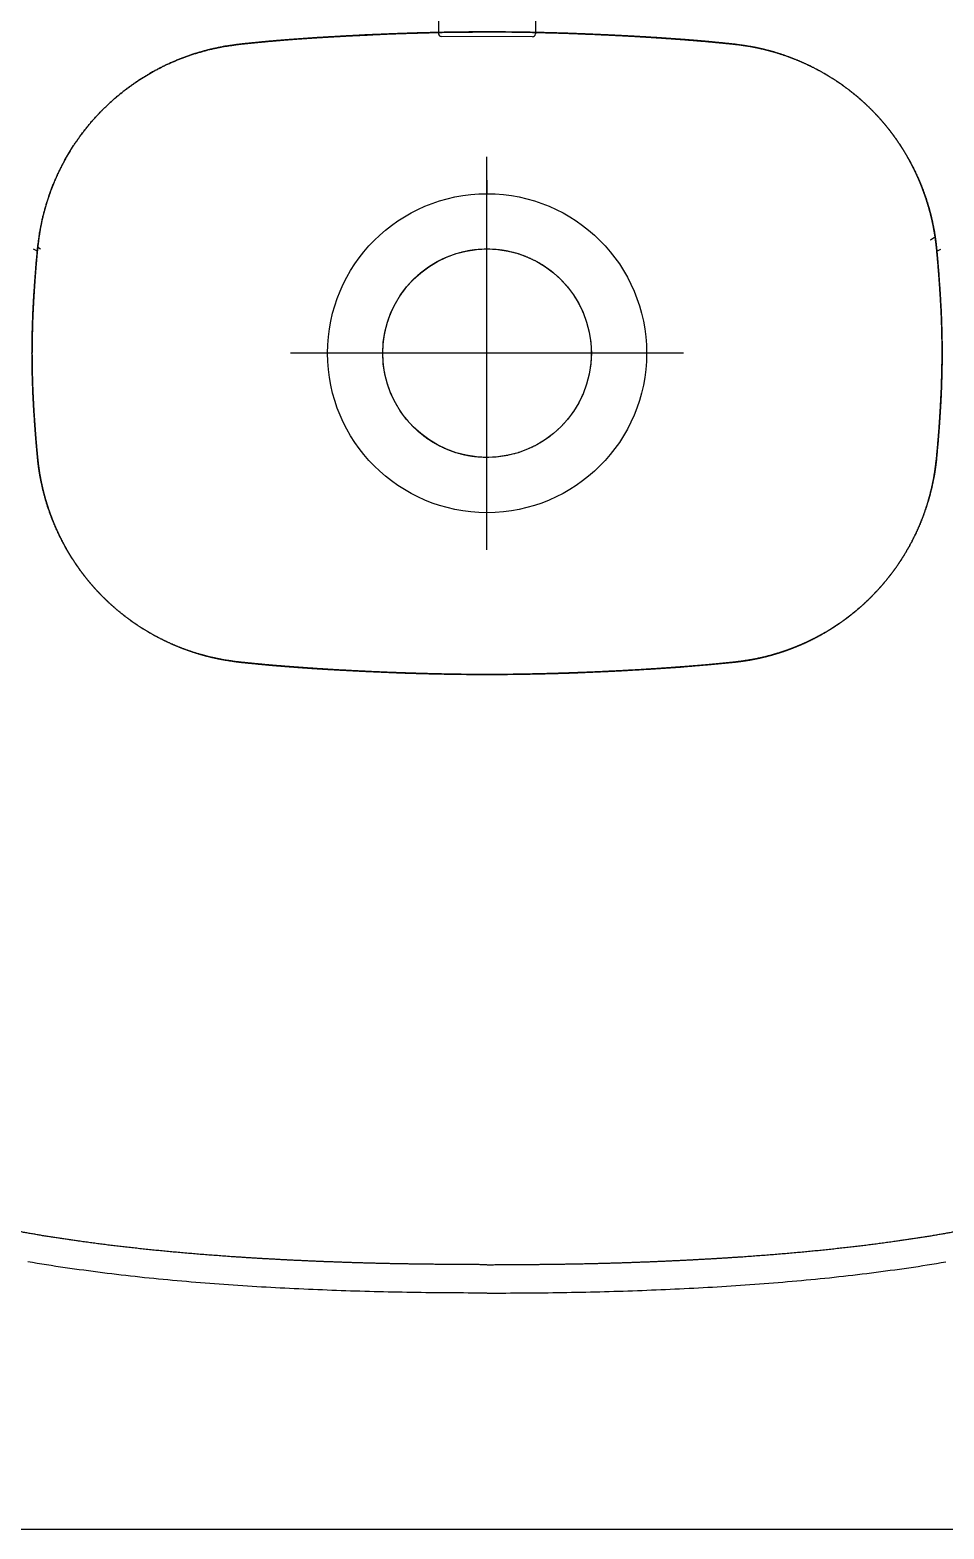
# Model space of a CAD drawing. Header units: millimetres. Extents: x 694231 to 734331, y 4486031 to 4541543.
# Drawn here: x 724194.7 to 724214.06, y 4490596.16 to 4490627.92 of the extents above; entities that cross this region are included whole.
import ezdxf

# ---------------------------------------------------------------- set-up
doc = ezdxf.new("R2010")
doc.units = ezdxf.units.MM
doc.set_wipeout_variables(frame=1)
for name, color, linetype in [('Deko_Ahsap01', 23, 'Continuous'), ('Deko_Ahsap02', 251, 'Continuous'), ('Piu_Vitrifiye', 143, 'Continuous')]:
    doc.layers.add(name, color=color, linetype=linetype)

# ---------------------------------------------------------------- blocks, each defined once
blk = doc.blocks.new('ebeveynlavabo')
at = {"layer": 'Piu_Vitrifiye'}
for p, q in [((8242.827, 560.237), (8242.724, 560.232)), ((8242.931, 560.242), (8242.827, 560.237)), ((8243.034, 560.247), (8242.931, 560.242)), ((8243.138, 560.252), (8243.034, 560.247)), ((8243.241, 560.257), (8243.138, 560.252)), ((8243.345, 560.262), (8243.241, 560.257)), ((8243.448, 560.266), (8243.345, 560.262)), ((8243.552, 560.27), (8243.448, 560.266)), ((8243.655, 560.274), (8243.552, 560.27)), ((8243.759, 560.279), (8243.655, 560.274)), ((8243.863, 560.282), (8243.759, 560.279)), ((8243.966, 560.286), (8243.863, 560.282)), ((8244.07, 560.29), (8243.966, 560.286)), ((8244.173, 560.293), (8244.07, 560.29)), ((8244.277, 560.297), (8244.173, 560.293)), ((8244.38, 560.3), (8244.277, 560.297)), ((8244.484, 560.303), (8244.38, 560.3)), ((8244.587, 560.305), (8244.484, 560.303)), ((8244.691, 560.308), (8244.587, 560.305)), ((8244.795, 560.311), (8244.691, 560.308)), ((8244.898, 560.314), (8244.795, 560.311)), ((8245.002, 560.316), (8244.898, 560.314)), ((8245.105, 560.319), (8245.002, 560.316)), ((8245.209, 560.321), (8245.105, 560.319)), ((8245.313, 560.323), (8245.209, 560.321)), ((8245.416, 560.325), (8245.313, 560.323)), ((8245.52, 560.327), (8245.416, 560.325)), ((8245.623, 560.329), (8245.52, 560.327)), ((8245.727, 560.33), (8245.623, 560.329)), ((8245.831, 560.331), (8245.727, 560.33)), ((8245.934, 560.333), (8245.831, 560.331)), ((8246.038, 560.334), (8245.934, 560.333)), ((8246.141, 560.335), (8246.038, 560.334)), ((8246.245, 560.337), (8246.141, 560.335)), ((8246.349, 560.338), (8246.245, 560.337)), ((8246.452, 560.339), (8246.349, 560.338)), ((8246.556, 560.339), (8246.452, 560.339)), ((8246.659, 560.34), (8246.556, 560.339)), ((8246.763, 560.34), (8246.659, 560.34)), ((8246.867, 560.341), (8246.763, 560.34)), ((8246.97, 560.341), (8246.867, 560.341)), ((8247.074, 560.341), (8246.97, 560.341)), ((8247.178, 560.342), (8247.074, 560.341)), ((8247.281, 560.342), (8247.178, 560.342)), ((8247.286, 560.342), (8247.39, 560.342)), ((8247.39, 560.342), (8247.494, 560.341)), ((8247.494, 560.341), (8247.597, 560.341)), ((8247.597, 560.341), (8247.701, 560.341)), ((8247.701, 560.341), (8247.804, 560.34)), ((8247.804, 560.34), (8247.908, 560.34)), ((8247.908, 560.34), (8248.012, 560.339)), ((8248.012, 560.339), (8248.115, 560.339)), ((8248.115, 560.339), (8248.219, 560.338)), ((8248.219, 560.338), (8248.323, 560.337)), ((8248.323, 560.337), (8248.426, 560.335)), ((8248.426, 560.335), (8248.53, 560.334)), ((8248.53, 560.334), (8248.633, 560.333)), ((8248.633, 560.333), (8248.737, 560.331)), ((8248.737, 560.331), (8248.841, 560.33)), ((8248.841, 560.33), (8248.944, 560.329)), ((8248.944, 560.329), (8249.048, 560.327)), ((8249.048, 560.327), (8249.151, 560.325)), ((8249.151, 560.325), (8249.255, 560.323)), ((8249.255, 560.323), (8249.359, 560.321)), ((8249.359, 560.321), (8249.462, 560.319)), ((8249.462, 560.319), (8249.566, 560.316)), ((8249.566, 560.316), (8249.669, 560.314)), ((8249.669, 560.314), (8249.773, 560.311)), ((8249.773, 560.311), (8249.877, 560.308)), ((8249.877, 560.308), (8249.98, 560.305)), ((8249.98, 560.305), (8250.084, 560.303)), ((8250.084, 560.303), (8250.187, 560.3)), ((8250.187, 560.3), (8250.291, 560.297)), ((8250.291, 560.297), (8250.394, 560.293)), ((8250.394, 560.293), (8250.498, 560.29)), ((8250.498, 560.29), (8250.601, 560.286)), ((8250.601, 560.286), (8250.705, 560.282)), ((8250.705, 560.282), (8250.809, 560.279)), ((8250.809, 560.279), (8250.912, 560.274)), ((8250.912, 560.274), (8251.016, 560.27)), ((8251.016, 560.27), (8251.119, 560.266)), ((8251.119, 560.266), (8251.223, 560.262)), ((8251.223, 560.262), (8251.326, 560.257)), ((8251.326, 560.257), (8251.43, 560.252)), ((8251.43, 560.252), (8251.533, 560.247)), ((8251.533, 560.247), (8251.637, 560.242)), ((8251.637, 560.242), (8251.74, 560.237)), ((8251.74, 560.237), (8251.844, 560.232)), ((8238.904, 559.909), (8238.802, 559.895)), ((8239.007, 559.921), (8238.904, 559.909)), ((8239.11, 559.933), (8239.007, 559.921)), ((8239.213, 559.944), (8239.11, 559.933)), ((8239.316, 559.956), (8239.213, 559.944)), ((8239.419, 559.967), (8239.316, 559.956)), ((8239.522, 559.979), (8239.419, 559.967)), ((8239.625, 559.99), (8239.522, 559.979)), ((8239.728, 560.002), (8239.625, 559.99)), ((8239.831, 560.013), (8239.728, 560.002)), ((8239.934, 560.024), (8239.831, 560.013)), ((8240.037, 560.034), (8239.934, 560.024)), ((8240.141, 560.043), (8240.037, 560.034)), ((8240.244, 560.052), (8240.141, 560.043)), ((8240.347, 560.062), (8240.244, 560.052)), ((8240.45, 560.071), (8240.347, 560.062)), ((8240.553, 560.081), (8240.45, 560.071)), ((8240.657, 560.09), (8240.553, 560.081)), ((8240.76, 560.099), (8240.657, 560.09)), ((8240.863, 560.109), (8240.76, 560.099)), ((8240.966, 560.117), (8240.863, 560.109)), ((8241.07, 560.125), (8240.966, 560.117)), ((8241.173, 560.133), (8241.07, 560.125)), ((8241.276, 560.141), (8241.173, 560.133)), ((8241.379, 560.149), (8241.276, 560.141)), ((8241.483, 560.156), (8241.379, 560.149)), ((8241.586, 560.163), (8241.483, 560.156)), ((8241.69, 560.17), (8241.586, 560.163)), ((8241.793, 560.177), (8241.69, 560.17)), ((8241.896, 560.184), (8241.793, 560.177)), ((8242, 560.19), (8241.896, 560.184)), ((8242.103, 560.197), (8242, 560.19)), ((8242.207, 560.203), (8242.103, 560.197)), ((8242.31, 560.209), (8242.207, 560.203)), ((8242.413, 560.215), (8242.31, 560.209)), ((8242.517, 560.221), (8242.413, 560.215)), ((8242.62, 560.226), (8242.517, 560.221)), ((8242.724, 560.232), (8242.62, 560.226)), ((8251.844, 560.232), (8251.947, 560.226)), ((8251.947, 560.226), (8252.051, 560.221)), ((8252.051, 560.221), (8252.154, 560.215)), ((8252.154, 560.215), (8252.258, 560.209)), ((8252.258, 560.209), (8252.361, 560.203)), ((8252.361, 560.203), (8252.464, 560.197)), ((8252.464, 560.197), (8252.568, 560.19)), ((8252.568, 560.19), (8252.671, 560.184)), ((8252.671, 560.184), (8252.775, 560.177)), ((8252.775, 560.177), (8252.878, 560.17)), ((8252.878, 560.17), (8252.981, 560.163)), ((8252.981, 560.163), (8253.085, 560.156)), ((8253.085, 560.156), (8253.188, 560.149)), ((8253.188, 560.149), (8253.291, 560.141)), ((8253.291, 560.141), (8253.395, 560.133)), ((8253.395, 560.133), (8253.498, 560.125)), ((8253.498, 560.125), (8253.601, 560.117)), ((8253.601, 560.117), (8253.705, 560.109)), ((8253.705, 560.109), (8253.808, 560.099)), ((8253.808, 560.099), (8253.911, 560.09)), ((8253.911, 560.09), (8254.014, 560.081)), ((8254.014, 560.081), (8254.117, 560.071)), ((8254.117, 560.071), (8254.221, 560.062)), ((8254.221, 560.062), (8254.324, 560.052)), ((8254.324, 560.052), (8254.427, 560.043)), ((8254.427, 560.043), (8254.53, 560.034)), ((8254.53, 560.034), (8254.633, 560.024)), ((8254.633, 560.024), (8254.736, 560.013)), ((8254.736, 560.013), (8254.839, 560.002)), ((8254.839, 560.002), (8254.942, 559.99)), ((8254.942, 559.99), (8255.045, 559.979)), ((8255.045, 559.979), (8255.148, 559.967)), ((8255.148, 559.967), (8255.251, 559.956)), ((8255.251, 559.956), (8255.354, 559.944)), ((8255.354, 559.944), (8255.457, 559.933)), ((8255.457, 559.933), (8255.56, 559.921)), ((8255.56, 559.921), (8255.663, 559.909)), ((8255.663, 559.909), (8255.766, 559.895)), ((8237.264, 559.67), (8237.162, 559.654)), ((8237.366, 559.686), (8237.264, 559.67)), ((8237.469, 559.703), (8237.366, 559.686)), ((8237.571, 559.719), (8237.469, 559.703)), ((8237.673, 559.736), (8237.571, 559.719)), ((8237.776, 559.752), (8237.673, 559.736)), ((8237.878, 559.769), (8237.776, 559.752)), ((8237.98, 559.785), (8237.878, 559.769)), ((8238.083, 559.799), (8237.98, 559.785)), ((8238.186, 559.812), (8238.083, 559.799)), ((8238.288, 559.826), (8238.186, 559.812)), ((8238.391, 559.84), (8238.288, 559.826)), ((8238.494, 559.854), (8238.391, 559.84)), ((8238.596, 559.868), (8238.494, 559.854)), ((8238.699, 559.882), (8238.596, 559.868)), ((8238.802, 559.895), (8238.699, 559.882)), ((8255.766, 559.895), (8255.868, 559.882)), ((8255.868, 559.882), (8255.971, 559.868)), ((8255.971, 559.868), (8256.074, 559.854)), ((8256.074, 559.854), (8256.177, 559.84)), ((8256.177, 559.84), (8256.279, 559.826)), ((8256.279, 559.826), (8256.382, 559.812)), ((8256.382, 559.812), (8256.485, 559.799)), ((8256.485, 559.799), (8256.587, 559.785)), ((8256.587, 559.785), (8256.69, 559.769)), ((8256.69, 559.769), (8256.792, 559.752)), ((8256.792, 559.752), (8256.894, 559.736)), ((8256.894, 559.736), (8256.997, 559.719)), ((8256.997, 559.719), (8257.099, 559.703)), ((8257.099, 559.703), (8257.201, 559.686)), ((8257.201, 559.686), (8257.303, 559.67)), ((8257.303, 559.67), (8257.406, 559.654)), ((8237.363, 537.352), (8237.275, 537.31)), ((8257.133, 537.308), (8257.191, 537.278)), ((8257.2, 537.352), (8257.287, 537.31))]:
    blk.add_line(p, q, dxfattribs=at)
at = {"layer": 'Piu_Vitrifiye', "ltscale": 2}
for p, q in [((8247.284, 543.941), (8247.284, 535.271)), ((8242.946, 539.606), (8251.616, 539.606))]:
    blk.add_line(p, q, dxfattribs=at)
at = {"layer": 'Piu_Vitrifiye', "color": 155, "linetype": 'Continuous', "lineweight": 18}
blk.add_line((8247.281, 535.937), (8247.281, 536.106), dxfattribs=at)
at = {"layer": 'Piu_Vitrifiye'}
for radius in [3.519, 2.3]:
    blk.add_circle((8247.281, 539.606), radius, dxfattribs=at)
at = {"layer": 'Piu_Vitrifiye', "color": 155, "linetype": 'Continuous', "lineweight": 18}
for start, end in [(90, 180), (0, 90)]:
    blk.add_arc((8247.281, 539.606), 2.3, start, end, dxfattribs=at)
at = {"layer": 'Piu_Vitrifiye'}
for points in [[(8242.283, 559.58), (8241.64, 559.539)], [(8242.927, 559.615), (8242.283, 559.58)], [(8243.612, 559.646), (8242.927, 559.615)], [(8244.297, 559.671), (8243.612, 559.646)], [(8245.022, 559.691), (8244.297, 559.671)], [(8245.748, 559.704), (8245.022, 559.691)], [(8246.515, 559.712), (8245.748, 559.704)], [(8247.281, 559.716), (8246.515, 559.712)], [(8247.286, 559.716), (8248.053, 559.712)], [(8248.053, 559.712), (8248.819, 559.704)], [(8248.819, 559.704), (8249.545, 559.691)], [(8249.545, 559.691), (8250.271, 559.671)], [(8250.271, 559.671), (8250.956, 559.646)], [(8250.956, 559.646), (8251.64, 559.615)], [(8251.64, 559.615), (8252.284, 559.58)], [(8252.284, 559.58), (8252.927, 559.539)], [(8238.795, 559.266), (8238.277, 559.196)], [(8239.315, 559.328), (8238.795, 559.266)], [(8239.875, 559.389), (8239.315, 559.328)], [(8240.436, 559.443), (8239.875, 559.389)], [(8241.038, 559.494), (8240.436, 559.443)], [(8241.64, 559.539), (8241.038, 559.494)], [(8252.927, 559.539), (8253.53, 559.494)], [(8253.53, 559.494), (8254.132, 559.443)], [(8254.132, 559.443), (8254.693, 559.389)], [(8254.693, 559.389), (8255.253, 559.328)], [(8255.253, 559.328), (8255.772, 559.266)], [(8255.772, 559.266), (8256.29, 559.196)], [(8237.484, 559.076), (8236.694, 558.938)], [(8238.277, 559.196), (8237.484, 559.076)], [(8256.29, 559.196), (8257.083, 559.076)], [(8257.083, 559.076), (8257.873, 558.938)], [(8245.45, 546.661), (8245.908, 546.675)], [(8246.521, 546.689), (8245.762, 546.671)], [(8245.908, 546.675), (8246.365, 546.686)], [(8246.365, 546.686), (8246.823, 546.693)], [(8247.28, 546.695), (8246.521, 546.689)], [(8246.823, 546.693), (8247.28, 546.695)], [(8247.281, 546.695), (8247.28, 546.695)], [(8247.28, 546.695), (8247.282, 546.695)], [(8247.283, 546.695), (8247.281, 546.695)], [(8247.282, 546.695), (8247.74, 546.693)], [(8248.041, 546.689), (8247.283, 546.695)], [(8247.74, 546.693), (8248.197, 546.686)], [(8248.8, 546.671), (8248.041, 546.689)], [(8248.197, 546.686), (8248.655, 546.675)], [(8248.655, 546.675), (8249.112, 546.661)], [(8241.196, 546.316), (8241.403, 546.36)], [(8241.365, 546.352), (8241.253, 546.329)], [(8241.478, 546.374), (8241.365, 546.352)], [(8241.403, 546.36), (8241.611, 546.394)], [(8241.591, 546.392), (8241.478, 546.374)], [(8241.705, 546.408), (8241.591, 546.392)], [(8241.611, 546.394), (8241.82, 546.422)], [(8241.82, 546.422), (8241.705, 546.408)], [(8242.438, 546.48), (8241.82, 546.422)], [(8241.82, 546.422), (8241.866, 546.427)], [(8241.866, 546.427), (8241.912, 546.431)], [(8241.912, 546.431), (8241.969, 546.437)], [(8241.969, 546.437), (8242.026, 546.443)], [(8242.026, 546.443), (8242.14, 546.454)], [(8242.14, 546.454), (8242.253, 546.465)], [(8242.253, 546.465), (8242.481, 546.486)], [(8243.056, 546.533), (8242.438, 546.48)], [(8242.481, 546.486), (8242.709, 546.505)], [(8242.709, 546.505), (8242.937, 546.523)], [(8242.937, 546.523), (8243.165, 546.54)], [(8243.638, 546.572), (8243.056, 546.533)], [(8243.165, 546.54), (8243.394, 546.556)], [(8243.394, 546.556), (8243.622, 546.571)], [(8243.622, 546.571), (8243.921, 546.59)], [(8244.221, 546.606), (8243.638, 546.572)], [(8243.921, 546.59), (8244.221, 546.606)], [(8244.607, 546.626), (8244.221, 546.606)], [(8244.221, 546.606), (8244.378, 546.615)], [(8244.378, 546.615), (8244.536, 546.622)], [(8244.536, 546.622), (8244.993, 546.643)], [(8244.994, 546.643), (8244.607, 546.626)], [(8244.993, 546.643), (8245.45, 546.661)], [(8245.378, 546.659), (8244.994, 546.643)], [(8245.762, 546.671), (8245.378, 546.659)], [(8249.184, 546.659), (8248.8, 546.671)], [(8249.112, 546.661), (8249.569, 546.643)], [(8249.568, 546.643), (8249.184, 546.659)], [(8249.955, 546.626), (8249.568, 546.643)], [(8249.569, 546.643), (8250.027, 546.622)], [(8250.341, 546.606), (8249.955, 546.626)], [(8250.027, 546.622), (8250.184, 546.615)], [(8250.184, 546.615), (8250.341, 546.606)], [(8250.341, 546.606), (8250.641, 546.59)], [(8250.568, 546.594), (8250.341, 546.606)], [(8250.794, 546.581), (8250.568, 546.594)], [(8250.641, 546.59), (8250.94, 546.571)], [(8251.027, 546.567), (8250.794, 546.581)], [(8250.94, 546.571), (8251.169, 546.556)], [(8251.259, 546.551), (8251.027, 546.567)], [(8251.169, 546.556), (8251.397, 546.54)], [(8251.499, 546.534), (8251.259, 546.551)], [(8251.397, 546.54), (8251.625, 546.523)], [(8251.738, 546.516), (8251.499, 546.534)], [(8251.625, 546.523), (8251.853, 546.505)], [(8251.985, 546.496), (8251.738, 546.516)], [(8251.853, 546.505), (8252.081, 546.486)], [(8252.232, 546.473), (8251.985, 546.496)], [(8252.081, 546.486), (8252.309, 546.465)], [(8252.487, 546.448), (8252.232, 546.473)], [(8252.309, 546.465), (8252.423, 546.454)], [(8252.423, 546.454), (8252.536, 546.443)], [(8252.743, 546.422), (8252.487, 546.448)], [(8252.536, 546.443), (8252.593, 546.437)], [(8252.593, 546.437), (8252.65, 546.431)], [(8252.65, 546.431), (8252.696, 546.427)], [(8252.696, 546.427), (8252.743, 546.422)], [(8252.743, 546.422), (8252.764, 546.419)], [(8252.961, 546.391), (8252.743, 546.422)], [(8252.764, 546.419), (8252.792, 546.416)], [(8252.792, 546.416), (8252.821, 546.413)], [(8252.821, 546.413), (8253.103, 546.37)], [(8253.177, 546.355), (8252.961, 546.391)], [(8253.103, 546.37), (8253.383, 546.311)], [(8253.391, 546.308), (8253.177, 546.355)], [(8240.212, 545.972), (8240.321, 546.021)], [(8240.388, 546.05), (8240.284, 546.005)], [(8240.321, 546.021), (8240.431, 546.068)], [(8240.493, 546.093), (8240.388, 546.05)], [(8240.431, 546.068), (8240.485, 546.091)], [(8240.485, 546.091), (8240.54, 546.112)], [(8240.598, 546.134), (8240.493, 546.093)], [(8240.54, 546.112), (8240.595, 546.133)], [(8240.595, 546.133), (8240.651, 546.154)], [(8240.705, 546.173), (8240.598, 546.134)], [(8240.651, 546.154), (8240.821, 546.211)], [(8240.813, 546.209), (8240.705, 546.173)], [(8240.922, 546.242), (8240.813, 546.209)], [(8240.821, 546.211), (8240.992, 546.263)], [(8241.031, 546.274), (8240.922, 546.242)], [(8240.992, 546.263), (8241.196, 546.316)], [(8241.142, 546.302), (8241.031, 546.274)], [(8241.253, 546.329), (8241.142, 546.302)], [(8253.383, 546.311), (8253.659, 546.237)], [(8253.601, 546.252), (8253.391, 546.308)], [(8253.808, 546.187), (8253.601, 546.252)], [(8253.659, 546.237), (8253.877, 546.166)], [(8254.012, 546.114), (8253.808, 546.187)], [(8253.877, 546.166), (8254.091, 546.085)], [(8254.211, 546.032), (8254.012, 546.114)], [(8254.091, 546.085), (8254.301, 545.994)], [(8254.406, 545.942), (8254.211, 546.032)], [(8239.69, 545.686), (8239.596, 545.625)], [(8239.649, 545.66), (8239.832, 545.772)], [(8239.786, 545.744), (8239.69, 545.686)], [(8239.883, 545.801), (8239.786, 545.744)], [(8239.832, 545.772), (8239.925, 545.825)], [(8239.981, 545.855), (8239.883, 545.801)], [(8239.925, 545.825), (8240.02, 545.876)], [(8240.081, 545.907), (8239.981, 545.855)], [(8240.02, 545.876), (8240.115, 545.925)], [(8240.182, 545.957), (8240.081, 545.907)], [(8240.115, 545.925), (8240.212, 545.972)], [(8240.284, 546.005), (8240.182, 545.957)], [(8254.301, 545.994), (8254.507, 545.894)], [(8254.596, 545.845), (8254.406, 545.942)], [(8254.507, 545.894), (8254.707, 545.785)], [(8254.781, 545.74), (8254.596, 545.845)], [(8254.707, 545.785), (8254.903, 545.666)], [(8254.96, 545.628), (8254.781, 545.74)], [(8239.026, 545.189), (8239.244, 545.371)], [(8239.234, 545.363), (8239.148, 545.293)], [(8239.322, 545.432), (8239.234, 545.363)], [(8239.244, 545.371), (8239.471, 545.541)], [(8239.412, 545.498), (8239.322, 545.432)], [(8239.503, 545.563), (8239.412, 545.498)], [(8239.471, 545.541), (8239.649, 545.66)], [(8239.596, 545.625), (8239.503, 545.563)], [(8254.903, 545.666), (8255.093, 545.539)], [(8255.135, 545.508), (8254.96, 545.628)], [(8255.093, 545.539), (8255.277, 545.403)], [(8255.303, 545.382), (8255.135, 545.508)], [(8255.277, 545.403), (8255.455, 545.259)], [(8255.465, 545.25), (8255.303, 545.382)], [(8238.819, 544.994), (8239.026, 545.189)], [(8238.899, 545.072), (8238.819, 544.994)], [(8238.98, 545.147), (8238.899, 545.072)], [(8239.063, 545.221), (8238.98, 545.147)], [(8239.148, 545.293), (8239.063, 545.221)], [(8255.455, 545.259), (8255.626, 545.107)], [(8255.621, 545.111), (8255.465, 545.25)], [(8255.771, 544.967), (8255.621, 545.111)], [(8255.626, 545.107), (8255.79, 544.947)], [(8238.435, 544.565), (8238.621, 544.785)], [(8238.669, 544.838), (8238.525, 544.675)], [(8238.621, 544.785), (8238.819, 544.994)], [(8238.819, 544.994), (8238.669, 544.838)], [(8255.849, 544.885), (8255.771, 544.967)], [(8255.79, 544.947), (8255.946, 544.78)], [(8255.926, 544.802), (8255.849, 544.885)], [(8256.001, 544.717), (8255.926, 544.802)], [(8255.946, 544.78), (8256.094, 544.606)], [(8256.074, 544.631), (8256.001, 544.717)], [(8238.389, 544.506), (8238.26, 544.332)], [(8238.261, 544.334), (8238.435, 544.565)], [(8238.525, 544.675), (8238.389, 544.506)], [(8256.145, 544.542), (8256.074, 544.631)], [(8256.094, 544.606), (8256.235, 544.425)], [(8256.214, 544.452), (8256.145, 544.542)], [(8256.281, 544.36), (8256.214, 544.452)], [(8256.235, 544.425), (8256.367, 544.238)], [(8256.346, 544.267), (8256.281, 544.36)], [(8237.956, 543.845), (8238.102, 544.094)], [(8238.139, 544.152), (8238.026, 543.967)], [(8238.102, 544.094), (8238.261, 544.334)], [(8238.26, 544.332), (8238.139, 544.152)], [(8256.409, 544.173), (8256.346, 544.267)], [(8256.367, 544.238), (8256.49, 544.046)], [(8256.47, 544.076), (8256.409, 544.173)], [(8256.529, 543.979), (8256.47, 544.076)], [(8256.49, 544.046), (8256.604, 543.847)], [(8237.921, 543.778), (8237.824, 543.584)], [(8237.826, 543.588), (8237.956, 543.845)], [(8238.026, 543.967), (8237.921, 543.778)], [(8256.585, 543.88), (8256.529, 543.979)], [(8256.639, 543.779), (8256.585, 543.88)], [(8256.604, 543.847), (8256.709, 543.644)], [(8256.691, 543.678), (8256.639, 543.779)], [(8237.736, 543.386), (8237.656, 543.185)], [(8237.658, 543.188), (8237.737, 543.39)], [(8237.824, 543.584), (8237.736, 543.386)], [(8237.737, 543.39), (8237.826, 543.588)], [(8256.741, 543.575), (8256.691, 543.678)], [(8256.709, 543.644), (8256.805, 543.436)], [(8256.788, 543.471), (8256.741, 543.575)], [(8256.833, 543.366), (8256.788, 543.471)], [(8256.805, 543.436), (8256.891, 543.224)], [(8237.656, 543.185), (8237.586, 542.98)], [(8237.587, 542.983), (8237.658, 543.188)], [(8256.875, 543.26), (8256.833, 543.366)], [(8256.916, 543.153), (8256.875, 543.26)], [(8256.891, 543.224), (8256.991, 542.936)], [(8256.953, 543.045), (8256.916, 543.153)], [(8256.989, 542.936), (8256.953, 543.045)], [(8237.524, 542.773), (8237.471, 542.563)], [(8237.472, 542.565), (8237.525, 542.776)], [(8237.586, 542.98), (8237.524, 542.773)], [(8237.525, 542.776), (8237.587, 542.983)], [(8257.022, 542.826), (8256.989, 542.936)], [(8256.991, 542.936), (8257.072, 542.642)], [(8257.052, 542.715), (8257.022, 542.826)], [(8257.08, 542.604), (8257.052, 542.715)], [(8237.471, 542.563), (8237.427, 542.351)], [(8237.428, 542.353), (8237.472, 542.565)], [(8257.072, 542.642), (8257.136, 542.344)], [(8257.105, 542.492), (8257.08, 542.604)], [(8257.128, 542.379), (8257.105, 542.492)], [(8257.149, 542.266), (8257.128, 542.379)], [(8237.395, 542.138), (8237.368, 541.923)], [(8237.379, 542.031), (8237.386, 542.085)], [(8237.386, 542.085), (8237.393, 542.139)], [(8237.393, 542.139), (8237.401, 542.192)], [(8237.427, 542.351), (8237.395, 542.138)], [(8237.401, 542.192), (8237.409, 542.246)], [(8237.409, 542.246), (8237.418, 542.299)], [(8237.418, 542.299), (8237.428, 542.353)], [(8257.136, 542.344), (8257.155, 542.231)], [(8257.166, 542.152), (8257.149, 542.266)], [(8257.155, 542.231), (8257.172, 542.118)], [(8257.181, 542.038), (8257.166, 542.152)], [(8257.172, 542.118), (8257.179, 542.061)], [(8257.179, 542.061), (8257.186, 542.004)], [(8237.333, 541.539), (8237.368, 541.923)], [(8237.35, 541.73), (8237.334, 541.538)], [(8237.368, 541.923), (8237.35, 541.73)], [(8237.368, 541.923), (8237.373, 541.977)], [(8237.373, 541.977), (8237.379, 542.031)], [(8257.194, 541.923), (8257.181, 542.038)], [(8257.186, 542.004), (8257.19, 541.964)], [(8257.19, 541.964), (8257.194, 541.923)], [(8257.194, 541.923), (8257.196, 541.907)], [(8257.213, 541.723), (8257.194, 541.923)], [(8257.196, 541.907), (8257.197, 541.89)], [(8257.197, 541.89), (8257.208, 541.776)], [(8257.208, 541.776), (8257.218, 541.662)], [(8257.23, 541.524), (8257.213, 541.723)], [(8237.304, 541.154), (8237.333, 541.539)], [(8237.334, 541.538), (8237.318, 541.346)], [(8257.218, 541.662), (8257.228, 541.548)], [(8257.228, 541.548), (8257.237, 541.434)], [(8257.245, 541.339), (8257.23, 541.524)], [(8257.237, 541.434), (8257.248, 541.294)], [(8237.304, 541.154), (8237.281, 540.781)], [(8237.283, 540.838), (8237.304, 541.154)], [(8237.318, 541.346), (8237.304, 541.154)], [(8257.258, 541.154), (8257.245, 541.339)], [(8257.248, 541.294), (8257.258, 541.154)], [(8257.258, 541.154), (8257.279, 540.838)], [(8257.271, 540.971), (8257.258, 541.154)], [(8237.281, 540.781), (8237.262, 540.408)], [(8237.266, 540.521), (8237.283, 540.838)], [(8257.282, 540.787), (8257.271, 540.971)], [(8257.279, 540.838), (8257.296, 540.521)], [(8257.292, 540.597), (8257.282, 540.787)], [(8237.25, 540.064), (8237.266, 540.521)], [(8237.262, 540.408), (8237.25, 540.007)], [(8257.301, 540.407), (8257.292, 540.597)], [(8257.296, 540.521), (8257.312, 540.064)], [(8257.308, 540.21), (8257.301, 540.407)], [(8237.244, 539.606), (8237.25, 540.064)], [(8257.313, 540.013), (8257.308, 540.21)], [(8257.312, 540.064), (8257.318, 539.606)], [(8237.25, 540.007), (8237.244, 539.606)], [(8257.316, 539.81), (8257.313, 540.013)], [(8257.318, 539.606), (8257.316, 539.81)], [(8237.244, 539.606), (8237.246, 539.402)], [(8237.25, 539.148), (8237.244, 539.606)], [(8237.246, 539.402), (8237.249, 539.199)], [(8257.318, 539.606), (8257.312, 539.148)], [(8257.312, 539.205), (8257.318, 539.606)], [(8237.249, 539.199), (8237.254, 539.002)], [(8237.266, 538.691), (8237.25, 539.148)], [(8257.312, 539.148), (8257.296, 538.691)], [(8257.301, 538.804), (8257.312, 539.205)], [(8237.254, 539.002), (8237.261, 538.805)], [(8237.261, 538.805), (8237.27, 538.615)], [(8257.282, 538.431), (8257.301, 538.804)], [(8237.292, 538.234), (8237.266, 538.691)], [(8237.27, 538.615), (8237.28, 538.425)], [(8237.28, 538.425), (8237.292, 538.242)], [(8257.258, 538.058), (8257.282, 538.431)], [(8257.296, 538.691), (8257.279, 538.374)], [(8237.292, 538.242), (8237.304, 538.058)], [(8237.325, 537.778), (8237.292, 538.234)], [(8257.279, 538.374), (8257.258, 538.058)], [(8237.304, 538.058), (8237.318, 537.873)], [(8237.318, 537.873), (8237.332, 537.688)], [(8237.335, 537.664), (8237.325, 537.778)], [(8257.258, 538.058), (8257.229, 537.673)], [(8257.229, 537.674), (8257.244, 537.866)], [(8257.244, 537.866), (8257.258, 538.058)], [(8237.332, 537.688), (8237.35, 537.489)], [(8237.344, 537.55), (8237.335, 537.664)], [(8237.354, 537.436), (8237.344, 537.55)], [(8237.35, 537.489), (8237.368, 537.289)], [(8237.365, 537.322), (8237.354, 537.436)], [(8257.229, 537.673), (8257.194, 537.289)], [(8257.194, 537.289), (8257.212, 537.482)], [(8257.212, 537.482), (8257.229, 537.674)], [(8237.37, 537.265), (8237.365, 537.322)], [(8237.368, 537.289), (8237.381, 537.175)], [(8237.376, 537.208), (8237.37, 537.265)], [(8237.383, 537.151), (8237.376, 537.208)], [(8237.381, 537.175), (8237.396, 537.06)], [(8237.39, 537.094), (8237.383, 537.151)], [(8237.407, 536.981), (8237.39, 537.094)], [(8237.504, 537.108), (8237.435, 537.064)], [(8257.194, 537.289), (8257.149, 536.949)], [(8257.168, 537.074), (8257.194, 537.289)], [(8237.396, 537.06), (8237.414, 536.947)], [(8237.426, 536.868), (8237.407, 536.981)], [(8237.435, 537.064), (8237.414, 537.05)], [(8237.414, 536.947), (8237.434, 536.833)], [(8237.472, 536.644), (8237.426, 536.868)], [(8237.434, 536.833), (8237.457, 536.721)], [(8257.149, 536.949), (8257.082, 536.613)], [(8257.092, 536.649), (8257.135, 536.861)], [(8257.135, 536.861), (8257.168, 537.074)], [(8237.457, 536.721), (8237.482, 536.609)], [(8237.529, 536.422), (8237.472, 536.644)], [(8237.482, 536.609), (8237.51, 536.498)], [(8237.51, 536.498), (8237.541, 536.387)], [(8237.595, 536.203), (8237.529, 536.422)], [(8256.976, 536.232), (8257.038, 536.439)], [(8257.082, 536.613), (8256.992, 536.283)], [(8257.038, 536.439), (8257.092, 536.649)], [(8237.541, 536.387), (8237.574, 536.277)], [(8237.574, 536.277), (8237.609, 536.168)], [(8237.671, 535.988), (8237.595, 536.203)], [(8237.609, 536.168), (8237.647, 536.06)], [(8256.992, 536.283), (8256.88, 535.959)], [(8256.906, 536.027), (8256.976, 536.232)], [(8237.647, 536.06), (8237.687, 535.953)], [(8237.757, 535.776), (8237.671, 535.988)], [(8237.687, 535.953), (8237.729, 535.847)], [(8237.729, 535.847), (8237.774, 535.742)], [(8237.853, 535.568), (8237.757, 535.776)], [(8256.738, 535.628), (8256.826, 535.826)], [(8256.88, 535.959), (8256.746, 535.644)], [(8256.826, 535.826), (8256.906, 536.027)], [(8237.774, 535.742), (8237.822, 535.638)], [(8237.822, 535.638), (8237.871, 535.535)], [(8237.958, 535.365), (8237.853, 535.568)], [(8237.871, 535.535), (8237.923, 535.433)], [(8237.923, 535.433), (8237.977, 535.333)], [(8256.536, 535.245), (8256.641, 535.434)], [(8256.746, 535.644), (8256.59, 535.339)], [(8256.641, 535.434), (8256.738, 535.628)], [(8238.072, 535.166), (8237.958, 535.365)], [(8237.977, 535.333), (8238.033, 535.234)], [(8238.033, 535.234), (8238.092, 535.136)], [(8238.196, 534.974), (8238.072, 535.166)], [(8238.092, 535.136), (8238.153, 535.04)], [(8256.59, 535.339), (8256.414, 535.045)], [(8256.423, 535.06), (8256.536, 535.245)], [(8238.153, 535.04), (8238.216, 534.945)], [(8238.328, 534.787), (8238.196, 534.974)], [(8238.216, 534.945), (8238.281, 534.852)], [(8238.281, 534.852), (8238.348, 534.76)], [(8238.468, 534.606), (8238.328, 534.787)], [(8256.173, 534.706), (8256.302, 534.88)], [(8256.414, 535.045), (8256.218, 534.764)], [(8256.302, 534.88), (8256.423, 535.06)], [(8238.348, 534.76), (8238.417, 534.67)], [(8238.417, 534.67), (8238.488, 534.582)], [(8238.616, 534.432), (8238.468, 534.606)], [(8238.488, 534.582), (8238.561, 534.495)], [(8238.561, 534.495), (8238.636, 534.41)], [(8256.003, 534.497), (8255.77, 534.245)], [(8255.893, 534.374), (8256.037, 534.537)], [(8256.218, 534.764), (8256.003, 534.497)], [(8256.037, 534.537), (8256.173, 534.706)], [(8238.773, 534.265), (8238.616, 534.432)], [(8238.636, 534.41), (8238.713, 534.327)], [(8238.713, 534.327), (8238.792, 534.245)], [(8238.936, 534.105), (8238.773, 534.265)], [(8238.792, 534.245), (8238.941, 534.101)], [(8255.499, 533.991), (8255.743, 534.218)], [(8255.77, 534.245), (8255.521, 534.01)], [(8255.743, 534.218), (8255.893, 534.374)], [(8239.107, 533.953), (8238.936, 534.105)], [(8238.941, 534.101), (8239.096, 533.962)], [(8239.096, 533.962), (8239.259, 533.83)], [(8239.285, 533.809), (8239.107, 533.953)], [(8239.259, 533.83), (8239.427, 533.704)], [(8239.469, 533.673), (8239.285, 533.809)], [(8254.966, 533.587), (8255.24, 533.78)], [(8255.256, 533.792), (8254.977, 533.594)], [(8255.24, 533.78), (8255.499, 533.991)], [(8255.521, 534.01), (8255.256, 533.792)], [(8239.427, 533.704), (8239.601, 533.585)], [(8239.659, 533.546), (8239.469, 533.673)], [(8239.601, 533.585), (8239.78, 533.472)], [(8239.855, 533.427), (8239.659, 533.546)], [(8239.78, 533.472), (8239.966, 533.367)], [(8254.68, 533.412), (8254.966, 533.587)], [(8254.977, 533.594), (8254.685, 533.414)], [(8240.056, 533.318), (8239.855, 533.427)], [(8239.966, 533.367), (8240.155, 533.27)], [(8240.262, 533.218), (8240.056, 533.318)], [(8240.155, 533.27), (8240.351, 533.18)], [(8240.472, 533.127), (8240.262, 533.218)], [(8240.351, 533.18), (8240.55, 533.099)], [(8240.686, 533.046), (8240.472, 533.127)], [(8254.068, 533.118), (8253.745, 533.003)], [(8253.749, 533.003), (8254.07, 533.119)], [(8254.382, 533.255), (8254.068, 533.118)], [(8254.07, 533.119), (8254.38, 533.255)], [(8254.38, 533.255), (8254.68, 533.412)], [(8254.685, 533.414), (8254.382, 533.255)], [(8240.55, 533.099), (8240.753, 533.025)], [(8240.903, 532.975), (8240.686, 533.046)], [(8240.753, 533.025), (8240.96, 532.96)], [(8241.124, 532.914), (8240.903, 532.975)], [(8240.96, 532.96), (8241.171, 532.904)], [(8241.347, 532.863), (8241.124, 532.914)], [(8241.171, 532.904), (8241.384, 532.857)], [(8241.543, 532.827), (8241.347, 532.863)], [(8241.384, 532.857), (8241.602, 532.821)], [(8241.742, 532.799), (8241.543, 532.827)], [(8241.602, 532.821), (8241.82, 532.79)], [(8241.77, 532.796), (8241.742, 532.799)], [(8241.798, 532.793), (8241.77, 532.796)], [(8241.855, 532.786), (8241.798, 532.793)], [(8241.82, 532.79), (8242.075, 532.764)], [(8241.912, 532.78), (8241.855, 532.786)], [(8252.488, 532.764), (8252.743, 532.79)], [(8252.741, 532.79), (8252.661, 532.781)], [(8253.08, 532.839), (8252.741, 532.79)], [(8252.743, 532.79), (8252.743, 532.79)], [(8252.743, 532.79), (8252.744, 532.79)], [(8252.744, 532.79), (8253.084, 532.839)], [(8253.416, 532.909), (8253.08, 532.839)], [(8253.084, 532.839), (8253.421, 532.91)], [(8253.745, 533.003), (8253.416, 532.909)], [(8253.421, 532.91), (8253.749, 533.003)], [(8241.969, 532.775), (8241.912, 532.78)], [(8242.026, 532.769), (8241.969, 532.775)], [(8242.14, 532.758), (8242.026, 532.769)], [(8242.075, 532.764), (8242.33, 532.739)], [(8242.254, 532.747), (8242.14, 532.758)], [(8242.481, 532.726), (8242.254, 532.747)], [(8242.33, 532.739), (8242.577, 532.716)], [(8242.709, 532.707), (8242.481, 532.726)], [(8242.577, 532.716), (8242.824, 532.696)], [(8242.937, 532.689), (8242.709, 532.707)], [(8242.824, 532.696), (8243.063, 532.678)], [(8243.166, 532.672), (8242.937, 532.689)], [(8243.063, 532.678), (8243.303, 532.661)], [(8243.394, 532.656), (8243.166, 532.672)], [(8243.303, 532.661), (8243.535, 532.645)], [(8243.622, 532.641), (8243.394, 532.656)], [(8243.535, 532.645), (8243.768, 532.631)], [(8243.85, 532.627), (8243.622, 532.641)], [(8243.768, 532.631), (8243.994, 532.618)], [(8244.079, 532.613), (8243.85, 532.627)], [(8243.994, 532.618), (8244.221, 532.606)], [(8244.307, 532.601), (8244.079, 532.613)], [(8244.221, 532.606), (8244.608, 532.586)], [(8244.536, 532.59), (8244.307, 532.601)], [(8244.993, 532.569), (8244.536, 532.59)], [(8244.608, 532.586), (8244.994, 532.569)], [(8245.45, 532.551), (8244.993, 532.569)], [(8244.994, 532.569), (8245.378, 532.553)], [(8245.378, 532.553), (8245.763, 532.541)], [(8245.908, 532.537), (8245.45, 532.551)], [(8245.763, 532.541), (8246.521, 532.523)], [(8246.365, 532.526), (8245.908, 532.537)], [(8246.823, 532.519), (8246.365, 532.526)], [(8246.521, 532.523), (8247.28, 532.517)], [(8247.281, 532.517), (8246.823, 532.519)], [(8247.28, 532.517), (8247.281, 532.517)], [(8248.302, 532.528), (8247.281, 532.517)], [(8247.281, 532.517), (8247.283, 532.517)], [(8247.283, 532.517), (8248.041, 532.523)], [(8248.041, 532.523), (8248.8, 532.541)], [(8249.322, 532.558), (8248.302, 532.528)], [(8248.8, 532.541), (8249.184, 532.554)], [(8249.184, 532.554), (8249.568, 532.569)], [(8250.341, 532.606), (8249.322, 532.558)], [(8249.568, 532.569), (8249.954, 532.585)], [(8249.954, 532.585), (8250.34, 532.606)], [(8250.34, 532.606), (8250.341, 532.606)], [(8250.343, 532.606), (8250.341, 532.606)], [(8250.341, 532.606), (8250.341, 532.606)], [(8250.341, 532.606), (8250.342, 532.606)], [(8250.342, 532.606), (8250.343, 532.606)], [(8250.343, 532.606), (8250.569, 532.619)], [(8250.344, 532.606), (8250.343, 532.606)], [(8250.627, 532.622), (8250.344, 532.606)], [(8250.569, 532.619), (8250.795, 532.631)], [(8250.91, 532.638), (8250.627, 532.622)], [(8250.795, 532.631), (8251.028, 532.645)], [(8251.204, 532.657), (8250.91, 532.638)], [(8251.028, 532.645), (8251.26, 532.661)], [(8251.497, 532.677), (8251.204, 532.657)], [(8251.26, 532.661), (8251.499, 532.678)], [(8251.803, 532.701), (8251.497, 532.677)], [(8251.499, 532.678), (8251.739, 532.696)], [(8251.739, 532.696), (8251.986, 532.716)], [(8252.107, 532.727), (8251.803, 532.701)], [(8251.986, 532.716), (8252.232, 532.739)], [(8252.265, 532.742), (8252.107, 532.727)], [(8252.232, 532.739), (8252.488, 532.764)], [(8252.422, 532.757), (8252.265, 532.742)], [(8252.502, 532.765), (8252.422, 532.757)], [(8252.581, 532.773), (8252.502, 532.765)], [(8252.661, 532.781), (8252.581, 532.773)]]:
    blk.add_open_spline(points, degree=1, dxfattribs=at)
at = {"layer": 'Piu_Vitrifiye', "color": 155, "linetype": 'Continuous', "lineweight": 18}
for points in [[(8246.257, 541.666), (8246.452, 541.751)], [(8246.452, 541.751), (8246.653, 541.818)], [(8246.653, 541.818), (8246.859, 541.867)], [(8246.859, 541.867), (8247.069, 541.896)], [(8247.069, 541.896), (8247.281, 541.906)], [(8247.395, 541.903), (8247.281, 541.906)], [(8247.281, 541.906), (8247.493, 541.896)], [(8247.508, 541.895), (8247.395, 541.903)], [(8247.493, 541.896), (8247.703, 541.867)], [(8247.619, 541.881), (8247.508, 541.895)], [(8247.73, 541.862), (8247.619, 541.881)], [(8247.703, 541.867), (8247.91, 541.818)], [(8247.861, 541.832), (8247.73, 541.862)], [(8247.991, 541.794), (8247.861, 541.832)], [(8247.91, 541.818), (8248.111, 541.751)], [(8248.076, 541.764), (8247.991, 541.794)], [(8248.161, 541.731), (8248.076, 541.764)], [(8248.111, 541.751), (8248.305, 541.666)], [(8248.338, 541.649), (8248.161, 541.731)], [(8245.733, 541.307), (8245.896, 541.442)], [(8245.896, 541.442), (8246.072, 541.562)], [(8246.072, 541.562), (8246.257, 541.666)], [(8248.305, 541.666), (8248.49, 541.562)], [(8248.505, 541.554), (8248.338, 541.649)], [(8248.49, 541.562), (8248.666, 541.442)], [(8248.597, 541.493), (8248.505, 541.554)], [(8248.686, 541.428), (8248.597, 541.493)], [(8248.666, 541.442), (8248.83, 541.307)], [(8248.799, 541.334), (8248.686, 541.428)], [(8245.446, 540.993), (8245.582, 541.156)], [(8245.582, 541.156), (8245.733, 541.307)], [(8248.908, 541.232), (8248.799, 541.334)], [(8248.83, 541.307), (8248.98, 541.156)], [(8249.039, 541.089), (8248.908, 541.232)], [(8248.98, 541.156), (8249.116, 540.993)], [(8249.158, 540.937), (8249.039, 541.089)], [(8245.223, 540.632), (8245.326, 540.818)], [(8245.326, 540.818), (8245.446, 540.993)], [(8249.116, 540.993), (8249.236, 540.818)], [(8249.219, 540.846), (8249.158, 540.937)], [(8249.276, 540.752), (8249.219, 540.846)], [(8249.236, 540.818), (8249.34, 540.632)], [(8249.345, 540.622), (8249.276, 540.752)], [(8245.069, 540.236), (8245.137, 540.438)], [(8245.137, 540.438), (8245.223, 540.632)], [(8249.34, 540.632), (8249.426, 540.438)], [(8249.406, 540.486), (8249.345, 540.622)], [(8249.483, 540.273), (8249.406, 540.486)], [(8249.426, 540.438), (8249.493, 540.236)], [(8245.02, 540.029), (8245.069, 540.236)], [(8249.537, 540.055), (8249.483, 540.273)], [(8249.493, 540.236), (8249.542, 540.029)], [(8244.981, 539.606), (8244.991, 539.818)], [(8244.991, 539.818), (8245.02, 540.029)], [(8249.557, 539.944), (8249.537, 540.055)], [(8249.542, 540.029), (8249.571, 539.818)], [(8249.57, 539.833), (8249.557, 539.944)], [(8249.578, 539.72), (8249.57, 539.833)], [(8249.571, 539.818), (8249.581, 539.606)], [(8244.981, 539.606), (8244.99, 539.405)], [(8244.981, 539.606), (8244.984, 539.492)], [(8244.99, 539.405), (8244.981, 539.606)], [(8244.984, 539.492), (8244.992, 539.379)], [(8244.99, 539.405), (8245.016, 539.206)], [(8245.016, 539.206), (8244.99, 539.405)], [(8249.546, 539.206), (8249.572, 539.405)], [(8249.572, 539.405), (8249.546, 539.206)], [(8249.57, 539.379), (8249.578, 539.492)], [(8249.572, 539.405), (8249.581, 539.606)], [(8249.581, 539.606), (8249.572, 539.405)], [(8249.581, 539.606), (8249.578, 539.72)], [(8249.578, 539.492), (8249.581, 539.606)], [(8244.992, 539.379), (8245.006, 539.268)], [(8245.006, 539.268), (8245.025, 539.157)], [(8245.016, 539.206), (8245.06, 539.01)], [(8245.06, 539.01), (8245.016, 539.206)], [(8245.025, 539.157), (8245.08, 538.939)], [(8249.483, 538.939), (8249.537, 539.157)], [(8249.503, 539.01), (8249.546, 539.206)], [(8249.546, 539.206), (8249.503, 539.01)], [(8249.537, 539.157), (8249.556, 539.268)], [(8249.556, 539.268), (8249.57, 539.379)], [(8245.06, 539.01), (8245.12, 538.819)], [(8245.12, 538.819), (8245.06, 539.01)], [(8245.08, 538.939), (8245.156, 538.726)], [(8245.12, 538.819), (8245.197, 538.634)], [(8245.197, 538.634), (8245.12, 538.819)], [(8249.365, 538.634), (8249.442, 538.819)], [(8249.442, 538.819), (8249.365, 538.634)], [(8249.406, 538.726), (8249.483, 538.939)], [(8249.442, 538.819), (8249.503, 539.01)], [(8249.503, 539.01), (8249.442, 538.819)], [(8245.156, 538.726), (8245.217, 538.591)], [(8245.197, 538.634), (8245.289, 538.456)], [(8245.289, 538.456), (8245.197, 538.634)], [(8245.217, 538.591), (8245.286, 538.461)], [(8245.286, 538.461), (8245.343, 538.367)], [(8245.289, 538.456), (8245.397, 538.287)], [(8245.397, 538.287), (8245.289, 538.456)], [(8249.165, 538.287), (8249.273, 538.456)], [(8249.273, 538.456), (8249.165, 538.287)], [(8249.229, 538.382), (8249.324, 538.549)], [(8249.273, 538.456), (8249.365, 538.634)], [(8249.365, 538.634), (8249.273, 538.456)], [(8249.324, 538.549), (8249.406, 538.726)], [(8245.343, 538.367), (8245.404, 538.276)], [(8245.397, 538.287), (8245.519, 538.128)], [(8245.519, 538.128), (8245.397, 538.287)], [(8245.404, 538.276), (8245.523, 538.123)], [(8245.519, 538.128), (8245.655, 537.98)], [(8245.655, 537.98), (8245.519, 538.128)], [(8245.523, 538.123), (8245.654, 537.98)], [(8248.908, 537.98), (8249.043, 538.128)], [(8249.043, 538.128), (8248.908, 537.98)], [(8248.908, 537.98), (8249.009, 538.088)], [(8249.009, 538.088), (8249.103, 538.202)], [(8249.043, 538.128), (8249.165, 538.287)], [(8249.165, 538.287), (8249.043, 538.128)], [(8249.103, 538.202), (8249.168, 538.29)], [(8249.168, 538.29), (8249.229, 538.382)], [(8245.654, 537.98), (8245.762, 537.879)], [(8245.655, 537.98), (8245.803, 537.844)], [(8245.803, 537.844), (8245.655, 537.98)], [(8245.762, 537.879), (8245.876, 537.785)], [(8245.803, 537.844), (8245.962, 537.722)], [(8245.962, 537.722), (8245.803, 537.844)], [(8245.876, 537.785), (8245.964, 537.72)], [(8248.601, 537.722), (8248.76, 537.844)], [(8248.76, 537.844), (8248.601, 537.722)], [(8248.612, 537.73), (8248.764, 537.848)], [(8248.76, 537.844), (8248.908, 537.98)], [(8248.908, 537.98), (8248.76, 537.844)], [(8248.764, 537.848), (8248.908, 537.98)], [(8245.962, 537.722), (8246.131, 537.614)], [(8246.131, 537.614), (8245.962, 537.722)], [(8245.964, 537.72), (8246.056, 537.659)], [(8246.056, 537.659), (8246.223, 537.564)], [(8246.131, 537.614), (8246.309, 537.522)], [(8246.309, 537.522), (8246.131, 537.614)], [(8246.223, 537.564), (8246.399, 537.482)], [(8246.309, 537.522), (8246.494, 537.445)], [(8246.494, 537.445), (8246.309, 537.522)], [(8246.399, 537.482), (8246.613, 537.405)], [(8246.494, 537.445), (8246.686, 537.384)], [(8246.686, 537.384), (8246.494, 537.445)], [(8247.877, 537.384), (8248.068, 537.445)], [(8248.068, 537.445), (8247.877, 537.384)], [(8247.948, 537.405), (8248.162, 537.481)], [(8248.068, 537.445), (8248.253, 537.522)], [(8248.253, 537.522), (8248.068, 537.445)], [(8248.162, 537.481), (8248.297, 537.542)], [(8248.253, 537.522), (8248.431, 537.614)], [(8248.431, 537.614), (8248.253, 537.522)], [(8248.297, 537.542), (8248.427, 537.611)], [(8248.427, 537.611), (8248.521, 537.668)], [(8248.431, 537.614), (8248.601, 537.722)], [(8248.601, 537.722), (8248.431, 537.614)], [(8248.521, 537.668), (8248.612, 537.73)], [(8246.613, 537.405), (8246.831, 537.35)], [(8246.686, 537.384), (8246.882, 537.341)], [(8246.882, 537.341), (8246.686, 537.384)], [(8246.831, 537.35), (8246.942, 537.331)], [(8246.882, 537.341), (8247.081, 537.315)], [(8247.081, 537.315), (8246.882, 537.341)], [(8246.942, 537.331), (8247.054, 537.317)], [(8247.054, 537.317), (8247.167, 537.309)], [(8247.081, 537.315), (8247.281, 537.306)], [(8247.281, 537.306), (8247.081, 537.315)], [(8247.167, 537.309), (8247.281, 537.306)], [(8247.281, 537.306), (8247.482, 537.315)], [(8247.482, 537.315), (8247.281, 537.306)], [(8247.281, 537.306), (8247.395, 537.309)], [(8247.395, 537.309), (8247.508, 537.317)], [(8247.482, 537.315), (8247.681, 537.341)], [(8247.681, 537.341), (8247.482, 537.315)], [(8247.508, 537.317), (8247.62, 537.331)], [(8247.62, 537.331), (8247.73, 537.35)], [(8247.681, 537.341), (8247.877, 537.384)], [(8247.877, 537.384), (8247.681, 537.341)], [(8247.73, 537.35), (8247.948, 537.405)]]:
    blk.add_open_spline(points, degree=1, dxfattribs=at)
for points, knots in [([(8247.281, 536.084), (8247.281, 536.052), (8247.281, 536.019), (8247.281, 535.983), (8247.281, 535.946), (8247.281, 535.908), (8247.281, 535.869), (8247.281, 535.83), (8247.281, 535.79)], [0, 0, 0.107147, 0.221621, 0.342351, 0.46838, 0.598467, 0.731316, 0.865573, 1, 1]), ([(8247.281, 535.79), (8247.281, 535.83), (8247.281, 535.869), (8247.281, 535.908), (8247.281, 535.946), (8247.281, 535.983), (8247.281, 536.019), (8247.281, 536.052), (8247.281, 536.084)], [0, 0, 0.134427, 0.268684, 0.401533, 0.53162, 0.657649, 0.778379, 0.892853, 1, 1])]:
    blk.add_open_spline(points, degree=1, knots=knots, dxfattribs=at)
blk = doc.blocks.new('A$C1acd3dfe')
at = {"color": 7, "linetype": 'Continuous'}
for p, q in [((43.86, 39.25), (203.4, 39.25)), ((204, 38.65), (204, 19.35)), ((11.05, 31.97), (11.05, 26.17)), ((11.15, 32.07), (11.3, 32.07)), ((47.07, 33.07), (110.45, 33.07)), ((111.05, 32.47), (111.05, 25.67)), ((11.15, 26.07), (11.3, 26.07)), ((47.07, 25.07), (110.45, 25.07)), ((43.8, 18.75), (203.4, 18.75))]:
    blk.add_line(p, q, dxfattribs=at)
blk.add_circle((29.05, 29.07), 18, dxfattribs=at)
for centre, radius, start, end in [((29, 29), 29, 20.7427, 339.2573), ((29, 29), 18, 144.6945, 170.1583), ((203.4, 38.65), 0.6, 0, 90), ((11.15, 31.97), 0.1, 90, 180), ((47.07, 33.67), 0.6, 194.3185, 270), ((110.45, 32.47), 0.6, 0, 90), ((29, 29), 18, 175.6331, 182.2423), ((11.15, 26.17), 0.1, 180, 270), ((29, 29), 18, 189.4061, 345.9295), ((110.45, 25.67), 0.6, 270, 0), ((47.07, 24.47), 0.6, 90, 165.6815), ((203.4, 19.35), 0.6, 270, 0)]:
    blk.add_arc(centre, radius, start, end, dxfattribs=at)

msp = doc.modelspace()

# ---------------------------------------------------------------- wipeouts: each hides what was drawn before it
msp.add_wipeout([(724166.665, 4490596.16), (724166.665, 4490639.36), (724266.7, 4490639.36), (724266.7, 4490596.16)]).dxf.layer = 'Deko_Ahsap02'

# ---------------------------------------------------------------- next in the draw order: linework, layer by layer
at = {"layer": 'Deko_Ahsap01'}
msp.add_lwpolyline([(724266.702, 4490651.16), (724166.665, 4490651.16), (724166.665, 4490596.16), (724266.702, 4490596.16)], close=True, dxfattribs=at)

# ---------------------------------------------------------------- next in the draw order: block references
at = {"layer": 'Piu_Vitrifiye'}
for name, p, xscale, yscale, zscale, rotation in [('A$C1acd3dfe', (724201.533, 4490648.189), 0.1000000000000001, 0.1000000000000001, 0.1000000000000001, 269.8469550920794), ('ebeveynlavabo', (732125.07, 4491139.312), 0.9604000000000001, 0.9604000000000001, 0.9604000000000001, 180)]:
    msp.add_blockref(name, p, dxfattribs=dict(at, xscale=xscale, yscale=yscale, zscale=zscale, rotation=rotation))

doc.saveas('drawing.dxf')
